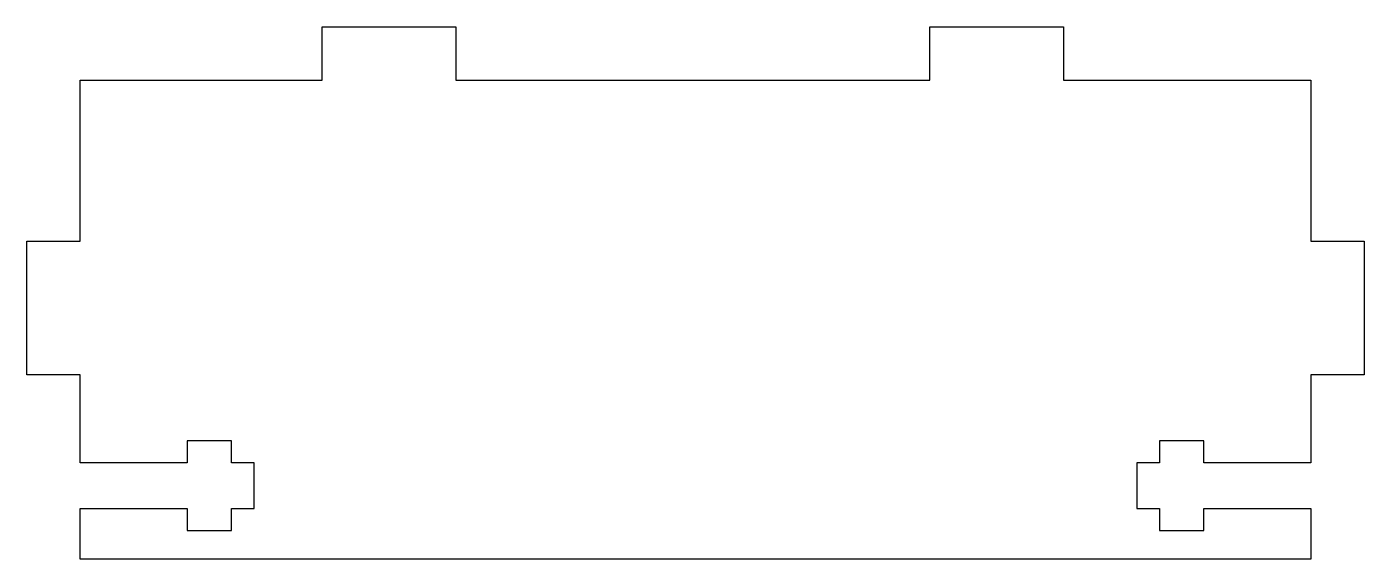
# Model space of a CAD drawing. Header units: millimetres. Extents: x -45 to 55, y 64 to 104.
import ezdxf

# ---------------------------------------------------------------- set-up
doc = ezdxf.new("R2010")
doc.units = ezdxf.units.MM
doc.layers.get('0').update_dxf_attribs({"linetype": 'CONTINUOUS'})

msp = doc.modelspace()

# ---------------------------------------------------------------- linework, layer by layer
msp.add_lwpolyline([(-33.22, 71.4), (-41.22, 71.4), (-41.22, 77.98), (-45.22, 77.98), (-45.22, 87.98), (-41.22, 87.98), (-41.22, 100), (-23.14, 100), (-23.14, 104), (-13.14, 104), (-13.14, 100), (22.3, 100), (22.3, 104), (32.3, 104), (32.3, 100), (50.78, 100), (50.78, 87.98), (54.78, 87.98), (54.78, 77.98), (50.78, 77.98), (50.78, 71.4), (42.78, 71.4), (42.78, 73.05), (39.48, 73.05), (39.48, 71.4), (37.78, 71.4), (37.78, 68), (39.48, 68), (39.48, 66.35), (42.78, 66.35), (42.78, 68), (50.78, 68), (50.78, 64.21), (-41.22, 64.21), (-41.22, 68), (-33.22, 68), (-33.22, 66.35), (-29.92, 66.35), (-29.92, 68), (-28.22, 68), (-28.22, 71.4), (-29.92, 71.4), (-29.92, 73.05), (-33.22, 73.05)], close=True)

doc.saveas('drawing.dxf')
